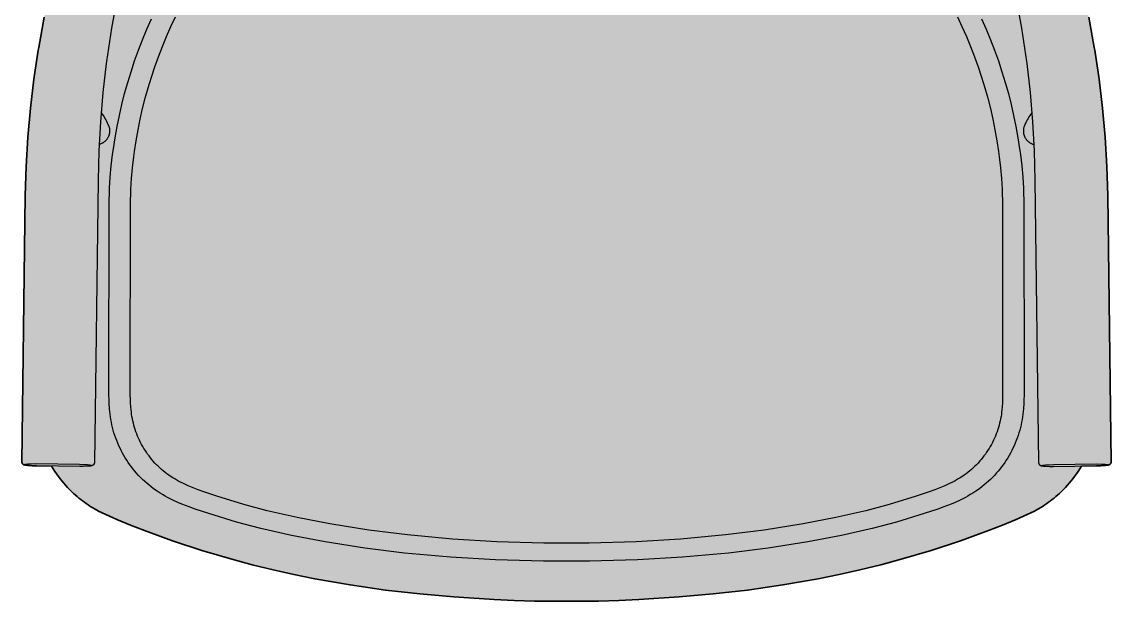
# Model space of a CAD drawing. Header units: millimetres. Extents: x 0 to 1796, y -1004 to 1095.
# Drawn here: x 137 to 677, y -1004 to -717 of the extents above; entities that cross this region are included whole.
import ezdxf

# ---------------------------------------------------------------- set-up
doc = ezdxf.new("R2010")
doc.units = ezdxf.units.MM
doc.layers.add('Blocks', color=7, linetype='Continuous')
doc.layers.add('Blocks$Fill', color=7, linetype='Continuous', true_color=0xffffff)
doc.layers.add('Blocks$Inner', color=7, linetype='Continuous', lineweight=25, true_color=0x007f00)
doc.layers.add('Blocks$Outline', color=7, linetype='Continuous', lineweight=35, true_color=0xff3f3f)

# ---------------------------------------------------------------- blocks, each defined once
blk = doc.blocks.new('J-Series 110 Dining Chair Top')
at = {"layer": 'Blocks$Fill'}
h = blk.add_hatch(color=256, dxfattribs=at)
h.paths.add_polyline_path([(11.78, -162.93), (2.17, -162.74), (0.73, -162.64), (0.1, -162.59), (-0.51, -162.51), (-0.94, -162.45), (-1.24, -162.4), (-1.45, -162.37), (-1.58, -162.34), (-1.64, -162.32), (-1.76, -162.26), (-1.86, -162.2), (-2.49, -161.86), (-2.51, -161.83), (-2.55, -161.79), (-2.58, -161.75), (-2.61, -161.72), (-2.63, -161.7), (-2.65, -161.67), (-2.68, -161.63), (-2.7, -161.6), (-2.72, -161.57), (-2.73, -161.55), (-2.76, -161.5), (-2.78, -161.47), (-2.79, -161.44), (-2.81, -161.41), (-2.82, -161.39), (-2.83, -161.36), (-2.86, -161.28), (-2.87, -161.26), (-2.9, -161.17), (-2.91, -161.12), (-2.92, -161.06), (-2.93, -161.01), (-2.94, -160.97), (-2.94, -160.93), (-2.95, -160.89), (-2.95, -160.86), (-2.95, -160.74), (-1.26, -28.93), (-1.26, -28.93), (-0.85, -14.46), (0, 0), (1.29, 14.42), (3.03, 28.8), (5.2, 43.12), (8.2, 59.37), (11.43, 74.18), (15.14, 88.88), (19.31, 103.45), (23.95, 117.88), (29.04, 132.16), (34.23, 145.32), (45.78, 171.16), (47.12, 173.72), (47.57, 174.51), (47.7, 174.72), (47.81, 174.9), (47.87, 174.98), (47.9, 175.03), (47.94, 175.07), (47.97, 175.12), (48.02, 175.17), (48.05, 175.2), (48.08, 175.24), (48.11, 175.27), (48.13, 175.3), (48.16, 175.32), (48.19, 175.35), (48.22, 175.37), (48.24, 175.39), (48.28, 175.42), (48.32, 175.45), (48.35, 175.47), (48.38, 175.49), (48.42, 175.52), (48.46, 175.54), (48.5, 175.56), (48.54, 175.58), (48.57, 175.6), (48.61, 175.62), (48.65, 175.63), (48.68, 175.65), (48.73, 175.66), (48.78, 175.68), (48.83, 175.69), (48.87, 175.7), (48.92, 175.71), (48.97, 175.72), (49.01, 175.73), (49.06, 175.73), (49.1, 175.74), (49.14, 175.74), (49.17, 175.74), (49.2, 175.74), (49.23, 175.74), (49.27, 175.74), (49.3, 175.74), (49.34, 175.74), (49.37, 175.73), (49.41, 175.73), (49.44, 175.72), (49.47, 175.72), (49.51, 175.71), (49.54, 175.7), (49.59, 175.69), (49.63, 175.68), (49.67, 175.67), (49.7, 175.66), (49.74, 175.65), (49.77, 175.63), (72.37, 166.58), (82.74, 202.64), (66.91, 233.53), (66.83, 233.7), (66.72, 233.96), (66.67, 234.07), (66.57, 234.32), (66.44, 234.69), (66.39, 234.82), (66.32, 235.07), (66.19, 235.55), (66.14, 235.84), (66, 236.51), (65.97, 236.65), (65.94, 236.86), (65.94, 237.01), (65.91, 237.42), (65.88, 237.71), (65.88, 237.93), (65.88, 238.12), (65.9, 238.79), (65.92, 238.93), (66.28, 240.93), (66.32, 241.11), (66.44, 241.5), (66.54, 241.78), (66.69, 242.15), (66.79, 242.37), (66.85, 242.53), (67.02, 242.89), (67.16, 243.15), (67.35, 243.51), (67.49, 243.69), (67.56, 243.85), (67.72, 244.05), (67.78, 244.18), (67.95, 244.42), (68.09, 244.56), (68.19, 244.74), (68.35, 244.88), (68.44, 245.05), (68.61, 245.19), (68.69, 245.34), (68.96, 245.63), (69.24, 245.9), (69.43, 246.14), (69.72, 246.39), (70.01, 246.63), (70.37, 246.85), (70.69, 247.07), (70.95, 247.18), (71.13, 247.3), (71.31, 247.41), (71.54, 247.59), (71.69, 247.62), (71.88, 247.72), (71.99, 247.83), (72.27, 247.9), (72.47, 247.99), (72.67, 248.08), (72.91, 248.23), (73.08, 248.24), (73.3, 248.37), (73.67, 248.53), (73.97, 248.57), (74.37, 248.67), (74.77, 248.8), (75.14, 248.86), (75.47, 248.86), (75.88, 248.91), (76.27, 248.97), (76.59, 248.94), (76.99, 248.94), (77.4, 248.93), (77.7, 248.91), (77.83, 248.87), (78.1, 248.87), (78.26, 248.82), (78.5, 248.81), (78.69, 248.76), (78.9, 248.72), (79.19, 248.68), (79.31, 248.63), (79.57, 248.59), (79.72, 248.53), (79.96, 248.48), (80.12, 248.41), (80.33, 248.36), (80.51, 248.28), (80.7, 248.21), (80.97, 248.11), (81.08, 248.06), (81.33, 247.95), (81.44, 247.89), (81.64, 247.79), (81.74, 247.77), (82.05, 247.6), (82.35, 247.42), (82.65, 247.24), (82.94, 247.04), (83.22, 246.83), (83.5, 246.62), (83.77, 246.39), (84.03, 246.16), (84.28, 245.91), (84.53, 245.66), (84.76, 245.4), (84.99, 245.14), (85.21, 244.86), (85.42, 244.58), (92.12, 235.27), (115.89, 317.93), (92.62, 318.28), (92.61, 318.28), (92.6, 318.28), (92.59, 318.28), (92.58, 318.28), (92.56, 318.29), (92.55, 318.29), (92.54, 318.29), (92.53, 318.29), (92.52, 318.3), (92.51, 318.3), (92.5, 318.3), (92.49, 318.3), (92.47, 318.31), (92.46, 318.31), (92.45, 318.32), (92.44, 318.32), (92.43, 318.33), (92.42, 318.33), (92.41, 318.34), (92.4, 318.34), (92.39, 318.35), (92.38, 318.36), (92.36, 318.36), (92.35, 318.37), (92.34, 318.38), (92.33, 318.39), (92.32, 318.39), (92.31, 318.4), (92.31, 318.41), (92.3, 318.42), (92.29, 318.43), (92.28, 318.44), (92.26, 318.45), (92.25, 318.47), (92.24, 318.48), (92.23, 318.49), (92.22, 318.51), (92.21, 318.52), (92.21, 318.54), (92.2, 318.55), (92.19, 318.57), (92.18, 318.58), (92.18, 318.6), (92.17, 318.61), (92.17, 318.63), (92.15, 318.71), (92.14, 318.78), (92.1, 330.6), (92.04, 340.31), (92.05, 340.38), (92.07, 340.47), (92.07, 340.49), (92.08, 340.5), (92.09, 340.52), (92.09, 340.53), (92.1, 340.55), (92.11, 340.56), (92.12, 340.58), (92.13, 340.59), (92.14, 340.6), (92.14, 340.61), (92.15, 340.62), (92.15, 340.63), (92.16, 340.63), (92.17, 340.64), (92.18, 340.66), (92.19, 340.66), (92.2, 340.67), (92.21, 340.68), (92.22, 340.69), (92.23, 340.7), (92.24, 340.71), (92.25, 340.71), (92.26, 340.72), (92.27, 340.73), (92.28, 340.73), (92.29, 340.74), (92.3, 340.75), (92.31, 340.75), (92.32, 340.76), (92.33, 340.76), (92.35, 340.77), (92.36, 340.77), (92.37, 340.78), (92.38, 340.78), (92.39, 340.78), (92.4, 340.79), (92.41, 340.79), (92.42, 340.79), (92.43, 340.8), (92.44, 340.8), (92.46, 340.8), (92.47, 340.8), (92.48, 340.8), (92.49, 340.81), (92.5, 340.81), (92.51, 340.81), (92.52, 340.81), (267.1, 344.1), (441.69, 340.81), (441.7, 340.81), (441.71, 340.81), (441.72, 340.8), (441.73, 340.8), (441.74, 340.8), (441.75, 340.8), (441.77, 340.8), (441.78, 340.79), (441.79, 340.79), (441.8, 340.79), (441.81, 340.78), (441.82, 340.78), (441.83, 340.78), (441.84, 340.77), (441.85, 340.77), (441.87, 340.76), (441.88, 340.76), (441.89, 340.75), (441.9, 340.75), (441.91, 340.74), (441.92, 340.73), (441.93, 340.73), (441.94, 340.72), (441.95, 340.71), (441.96, 340.71), (441.97, 340.7), (441.98, 340.69), (441.99, 340.68), (442, 340.67), (442.01, 340.66), (442.02, 340.66), (442.03, 340.64), (442.04, 340.63), (442.04, 340.63), (442.05, 340.62), (442.06, 340.61), (442.06, 340.6), (442.07, 340.59), (442.08, 340.58), (442.09, 340.56), (442.1, 340.55), (442.11, 340.53), (442.11, 340.52), (442.12, 340.5), (442.13, 340.49), (442.13, 340.47), (442.15, 340.38), (442.16, 340.31), (442.16, 340.19), (442.06, 318.78), (442.05, 318.71), (442.03, 318.63), (442.03, 318.61), (442.02, 318.6), (442.02, 318.58), (442.01, 318.57), (442, 318.55), (441.99, 318.54), (441.98, 318.52), (441.98, 318.51), (441.97, 318.49), (441.96, 318.48), (441.95, 318.47), (441.94, 318.45), (441.92, 318.44), (441.91, 318.43), (441.9, 318.42), (441.89, 318.41), (441.88, 318.4), (441.87, 318.39), (441.86, 318.39), (441.85, 318.38), (441.84, 318.37), (441.83, 318.36), (441.82, 318.36), (441.81, 318.35), (441.8, 318.34), (441.79, 318.34), (441.78, 318.33), (441.77, 318.33), (441.76, 318.32), (441.75, 318.32), (441.74, 318.31), (441.72, 318.31), (441.71, 318.3), (441.7, 318.3), (441.69, 318.3), (441.68, 318.3), (441.67, 318.29), (441.66, 318.29), (441.65, 318.29), (441.64, 318.29), (441.62, 318.28), (441.61, 318.28), (441.6, 318.28), (441.59, 318.28), (441.58, 318.28), (441.57, 318.28), (418.31, 317.93), (442.08, 235.27), (448.99, 244.86), (449.21, 245.14), (449.44, 245.4), (449.67, 245.66), (449.92, 245.91), (450.17, 246.16), (450.43, 246.39), (450.7, 246.62), (450.98, 246.83), (451.26, 247.04), (451.55, 247.24), (451.85, 247.42), (452.15, 247.6), (452.46, 247.77), (452.56, 247.79), (452.76, 247.89), (452.87, 247.95), (453.12, 248.06), (453.23, 248.11), (453.5, 248.21), (453.69, 248.28), (453.87, 248.36), (454.08, 248.41), (454.24, 248.48), (454.48, 248.53), (454.62, 248.59), (454.89, 248.63), (455.01, 248.68), (455.3, 248.72), (455.51, 248.76), (455.7, 248.81), (455.93, 248.82), (456.1, 248.87), (456.36, 248.87), (456.5, 248.91), (456.8, 248.93), (457.2, 248.94), (457.61, 248.94), (457.93, 248.97), (458.32, 248.91), (458.73, 248.86), (459.06, 248.86), (459.43, 248.8), (459.83, 248.67), (460.22, 248.57), (460.53, 248.53), (460.9, 248.37), (461.12, 248.24), (461.29, 248.23), (461.53, 248.08), (461.73, 247.99), (461.93, 247.9), (462.2, 247.83), (462.32, 247.72), (462.51, 247.62), (462.66, 247.59), (462.89, 247.41), (463.07, 247.3), (463.25, 247.18), (463.51, 247.07), (463.83, 246.85), (464.19, 246.63), (464.48, 246.39), (464.76, 246.14), (464.96, 245.9), (465.24, 245.63), (465.5, 245.34), (465.59, 245.19), (465.76, 245.05), (465.85, 244.88), (466.01, 244.74), (466.11, 244.56), (466.25, 244.42), (466.42, 244.18), (466.48, 244.05), (466.64, 243.85), (466.71, 243.69), (466.85, 243.51), (467.04, 243.15), (467.18, 242.89), (467.35, 242.53), (467.41, 242.37), (467.51, 242.15), (467.66, 241.78), (467.76, 241.5), (467.88, 241.11), (467.92, 240.93), (468.28, 238.93), (468.3, 238.79), (468.31, 238.52), (468.32, 237.93), (468.32, 237.71), (468.29, 237.42), (468.26, 237.01), (468.26, 236.86), (468.23, 236.65), (468.2, 236.51), (468.13, 236.21), (468.01, 235.55), (467.98, 235.45), (467.81, 234.82), (467.76, 234.69), (467.62, 234.32), (467.53, 234.07), (467.48, 233.96), (467.37, 233.7), (467.29, 233.53), (467.19, 233.34), (451.46, 202.64), (461.83, 166.58), (484.46, 175.65), (484.49, 175.66), (484.53, 175.67), (484.56, 175.68), (484.61, 175.69), (484.65, 175.7), (484.69, 175.71), (484.72, 175.72), (484.76, 175.72), (484.79, 175.73), (484.83, 175.73), (484.86, 175.74), (484.9, 175.74), (484.93, 175.74), (484.96, 175.74), (485, 175.74), (485.03, 175.74), (485.06, 175.74), (485.1, 175.74), (485.14, 175.73), (485.18, 175.73), (485.23, 175.72), (485.28, 175.71), (485.32, 175.7), (485.37, 175.69), (485.42, 175.68), (485.47, 175.66), (485.52, 175.65), (485.55, 175.63), (485.59, 175.62), (485.63, 175.6), (485.66, 175.58), (485.7, 175.56), (485.74, 175.54), (485.78, 175.52), (485.82, 175.49), (485.85, 175.47), (485.87, 175.45), (485.92, 175.42), (485.96, 175.39), (485.98, 175.37), (486, 175.35), (486.04, 175.32), (486.06, 175.3), (486.09, 175.27), (486.12, 175.24), (486.15, 175.2), (486.18, 175.17), (486.23, 175.12), (486.26, 175.07), (486.3, 175.03), (486.33, 174.98), (486.39, 174.9), (486.5, 174.72), (486.63, 174.51), (487.08, 173.72), (488.41, 171.18), (488.42, 171.16), (499.97, 145.32), (505.16, 132.16), (510.25, 117.88), (514.89, 103.45), (519.06, 88.88), (522.77, 74.18), (526, 59.37), (528.77, 44.47), (531.17, 28.8), (532.9, 14.42), (534.2, 0), (535.05, -14.46), (535.46, -28.93), (535.46, -28.93), (537.15, -160.74), (537.15, -160.86), (537.15, -160.89), (537.14, -160.93), (537.14, -160.97), (537.13, -161.01), (537.12, -161.06), (537.11, -161.12), (537.1, -161.17), (537.08, -161.22), (537.06, -161.28), (537.05, -161.31), (537.02, -161.39), (537, -161.41), (536.99, -161.44), (536.98, -161.47), (536.96, -161.5), (536.93, -161.55), (536.92, -161.57), (536.9, -161.6), (536.88, -161.63), (536.85, -161.67), (536.83, -161.7), (536.81, -161.72), (536.78, -161.75), (536.74, -161.79), (536.71, -161.83), (536.69, -161.86), (536.06, -162.2), (535.96, -162.26), (535.83, -162.32), (535.77, -162.34), (535.65, -162.37), (535.44, -162.4), (535.14, -162.45), (534.71, -162.51), (534.1, -162.59), (533.47, -162.64), (532.03, -162.74), (529.86, -162.84), (522.42, -162.93), (520.78, -165.53), (519.91, -166.81), (519.01, -168.05), (518.16, -169.17), (517.28, -170.27), (516.37, -171.35), (515.44, -172.41), (514.49, -173.45), (513.51, -174.46), (512.51, -175.45), (511.48, -176.42), (510.63, -177.2), (509.75, -177.96), (508.87, -178.71), (507.96, -179.44), (507.05, -180.15), (506.12, -180.83), (505.17, -181.5), (504.21, -182.15), (503.38, -182.68), (502.54, -183.2), (500.83, -184.2), (499.08, -185.14), (497.31, -186.04), (495.52, -186.9), (490.06, -189.31), (483.23, -192.15), (476.35, -194.86), (462.47, -199.9), (447.86, -204.68), (433.08, -209), (422.86, -211.72), (412.59, -214.23), (402.27, -216.54), (391.91, -218.65), (374.39, -221.77), (356.78, -224.3), (339.87, -226.2), (322.91, -227.68), (302.97, -229.01), (293, -229.47), (283.02, -229.74), (267.1, -229.8), (241.2, -229.47), (231.22, -229.01), (211.29, -227.68), (194.33, -226.2), (177.42, -224.3), (159.81, -221.77), (142.29, -218.65), (131.93, -216.54), (121.61, -214.23), (111.34, -211.72), (101.12, -209), (86.34, -204.68), (71.72, -199.9), (57.85, -194.86), (50.97, -192.15), (44.13, -189.31), (38.68, -186.9), (36.89, -186.04), (35.12, -185.14), (33.37, -184.2), (31.66, -183.2), (30.82, -182.68), (29.99, -182.15), (29.03, -181.5), (28.08, -180.83), (27.15, -180.15), (26.24, -179.44), (25.33, -178.71), (24.45, -177.96), (23.57, -177.2), (22.71, -176.42), (21.69, -175.45), (20.69, -174.46), (19.71, -173.45), (18.76, -172.41), (17.83, -171.35), (16.92, -170.27), (16.04, -169.17), (15.19, -168.05), (14.29, -166.81), (13.42, -165.53), (12.58, -164.24)], flags=0)
h.paths.add_polyline_path([(155.5, 317.34), (128.54, 317.74), (103.9, 218.88), (109.2, 211.51), (112.52, 212.96), (112.62, 213), (113.64, 213.4), (114.39, 213.68), (115.36, 214.02), (118.04, 214.89)], flags=0)
h.paths.add_polyline_path([(168.35, 317.15), (137.85, 219.43), (164.67, 224.25), (196.08, 316.73)], flags=0)
h.paths.add_polyline_path([(209.02, 316.54), (184.79, 226.94), (212.93, 229.43), (224.96, 230.09), (225.96, 238.79), (227.88, 251.53), (238.58, 316.12)], flags=0)
h.paths.add_polyline_path([(267.1, 316.65), (251.35, 316.36), (244.43, 236.5), (243.67, 230.78), (267.1, 231.09), (290.53, 230.78), (289.21, 241.65), (282.85, 316.36)], flags=0)
h.paths.add_polyline_path([(325.17, 316.54), (295.61, 316.12), (308.24, 238.79), (309.15, 231.02), (309.24, 230.09), (321.27, 229.43), (349.41, 226.94)], flags=0)
h.paths.add_polyline_path([(365.85, 317.15), (338.12, 316.73), (369.53, 224.25), (396.35, 219.43)], flags=0)
h.paths.add_polyline_path([(405.66, 317.74), (378.7, 317.34), (416.16, 214.89), (418.84, 214.02), (419.81, 213.68), (420.56, 213.4), (421.58, 213), (423.46, 212.21), (424.99, 211.51), (430.3, 218.88)], flags=0)
at = {"layer": 'Blocks$Inner'}
for points in [[(472.79, 58.61), (475.09, 53.47), (477.26, 48.28), (479.3, 43.03), (481.21, 37.74), (483, 32.4), (484.64, 27.05), (486.15, 21.66), (487.53, 16.26), (488.78, 10.78), (489.9, 5.27), (490.88, -0.27), (491.73, -5.83), (492.1, -8.59), (492.76, -14.2), (493.26, -19.77), (493.62, -25.32), (493.9, -33.73), (493.93, -126.1), (493.79, -131.74), (493.62, -134.46), (493.5, -135.84), (493.35, -137.21), (493.18, -138.53), (492.98, -139.85), (492.74, -141.17), (492.47, -142.48), (492.16, -143.79), (491.81, -145.1), (491.43, -146.41), (491.02, -147.7), (490.57, -148.99), (490.09, -150.27), (489.58, -151.53), (489.03, -152.78), (488.45, -154.02), (487.84, -155.24), (487.21, -156.45), (486.54, -157.64), (485.84, -158.81), (485.12, -159.97), (484.36, -161.1), (483.58, -162.22), (482.76, -163.32), (481.92, -164.4), (481.05, -165.46), (480.36, -166.25), (479.22, -167.52), (478.26, -168.52), (477.27, -169.49), (476.26, -170.44), (475.23, -171.36), (474.17, -172.25), (473.08, -173.12), (471.97, -173.96), (470.84, -174.77), (469.97, -175.37), (468.51, -176.31), (467.3, -177.04), (466.09, -177.73), (464.84, -178.41), (463.59, -179.06), (462.3, -179.69), (459.72, -180.88), (457.74, -181.72), (454.17, -183.12), (451.2, -184.19), (444.49, -186.41), (430.68, -190.59), (418.67, -193.75), (403.46, -197.21), (386.81, -200.42), (367.12, -203.52), (347.43, -205.96), (324.69, -208.05), (302.22, -209.38), (278.46, -210.06), (267.1, -210.05), (255.74, -210.06), (231.98, -209.38), (209.51, -208.05), (186.77, -205.96), (167.08, -203.52), (147.39, -200.42), (130.74, -197.21), (115.53, -193.75), (103.52, -190.59), (89.71, -186.41), (83, -184.19), (80.03, -183.12), (76.46, -181.72), (74.48, -180.88), (71.89, -179.69), (70.61, -179.06), (69.36, -178.41), (68.1, -177.73), (66.89, -177.04), (65.69, -176.31), (64.23, -175.37), (63.35, -174.77), (62.22, -173.96), (61.12, -173.12), (60.03, -172.25), (58.97, -171.36), (57.94, -170.44), (56.93, -169.49), (55.94, -168.52), (54.98, -167.52), (53.83, -166.25), (53.15, -165.46), (52.28, -164.4), (51.44, -163.32), (50.62, -162.22), (49.84, -161.1), (49.08, -159.97), (48.36, -158.81), (47.66, -157.64), (46.99, -156.45), (46.35, -155.24), (45.75, -154.02), (45.17, -152.78), (44.62, -151.53), (44.11, -150.27), (43.63, -148.99), (43.18, -147.7), (42.76, -146.41), (42.38, -145.1), (42.04, -143.79), (41.73, -142.48), (41.46, -141.17), (41.22, -139.85), (41.02, -138.53), (40.84, -137.21), (40.7, -135.84), (40.58, -134.46), (40.41, -131.74), (40.27, -126.1), (40.3, -33.73), (40.57, -25.32), (40.93, -19.77), (41.44, -14.2), (42.1, -8.59), (42.47, -5.83), (43.31, -0.27), (44.3, 5.27), (45.42, 10.78), (46.67, 16.26), (48.05, 21.66), (49.56, 27.05), (51.2, 32.4), (52.99, 37.74), (54.9, 43.03), (56.94, 48.28), (59.11, 53.47), (61.41, 58.61)], [(460.88, 59.67), (463.17, 54.83), (465.37, 49.9), (467.44, 44.91), (469.39, 39.87), (471.21, 34.78), (472.91, 29.66), (474.48, 24.51), (475.92, 19.33), (477.23, 14.15), (478.43, 8.88), (479.5, 3.59), (480.44, -1.73), (481.24, -7.08), (481.6, -9.73), (482.22, -15.13), (482.71, -20.47), (483.05, -25.78), (483.31, -33.88), (483.34, -125.99), (483.21, -131.32), (483.06, -133.77), (482.95, -134.98), (482.83, -136.15), (482.69, -137.28), (482.52, -138.37), (482.33, -139.45), (482.1, -140.53), (481.85, -141.61), (481.57, -142.7), (481.25, -143.77), (480.91, -144.85), (480.54, -145.92), (480.14, -146.98), (479.72, -148.04), (479.27, -149.08), (478.79, -150.12), (478.28, -151.14), (477.75, -152.15), (477.2, -153.14), (476.62, -154.12), (476.02, -155.08), (475.4, -156.03), (474.75, -156.96), (474.08, -157.88), (473.38, -158.77), (472.66, -159.65), (472.1, -160.31), (471.15, -161.37), (470.36, -162.2), (469.54, -163), (468.71, -163.79), (467.85, -164.56), (466.98, -165.3), (466.09, -166.02), (465.18, -166.72), (464.25, -167.39), (463.53, -167.88), (462.32, -168.67), (461.31, -169.28), (460.29, -169.87), (459.22, -170.46), (458.13, -171.02), (457.02, -171.58), (454.73, -172.63), (452.95, -173.39), (449.68, -174.68), (446.91, -175.69), (440.48, -177.84), (427.06, -181.93), (415.43, -185.01), (400.62, -188.4), (384.39, -191.55), (365.15, -194.61), (345.88, -197.02), (323.6, -199.07), (301.57, -200.39), (278.26, -201.06), (267.1, -201.03), (255.94, -201.06), (232.63, -200.39), (210.6, -199.07), (188.32, -197.02), (169.05, -194.61), (149.81, -191.55), (133.58, -188.4), (118.77, -185.01), (107.14, -181.93), (93.72, -177.84), (87.29, -175.69), (84.52, -174.68), (81.25, -173.39), (79.47, -172.63), (77.18, -171.58), (76.07, -171.02), (74.98, -170.46), (73.91, -169.87), (72.89, -169.28), (71.88, -168.67), (70.67, -167.88), (69.95, -167.39), (69.02, -166.72), (68.11, -166.02), (67.22, -165.3), (66.34, -164.56), (65.49, -163.79), (64.66, -163), (63.84, -162.2), (63.05, -161.37), (62.1, -160.31), (61.54, -159.65), (60.82, -158.77), (60.12, -157.88), (59.45, -156.96), (58.8, -156.03), (58.18, -155.08), (57.58, -154.12), (57, -153.14), (56.45, -152.15), (55.92, -151.14), (55.41, -150.12), (54.93, -149.08), (54.48, -148.04), (54.06, -146.98), (53.66, -145.92), (53.29, -144.85), (52.95, -143.77), (52.63, -142.7), (52.35, -141.61), (52.1, -140.53), (51.87, -139.45), (51.68, -138.37), (51.51, -137.28), (51.37, -136.15), (51.24, -134.98), (51.14, -133.77), (50.99, -131.32), (50.86, -125.99), (50.89, -33.88), (51.15, -25.78), (51.49, -20.47), (51.98, -15.13), (52.6, -9.73), (52.95, -7.08), (53.76, -1.73), (54.7, 3.59), (55.77, 8.88), (56.96, 14.15), (58.28, 19.33), (59.72, 24.51), (61.29, 29.66), (62.99, 34.78), (64.81, 39.87), (66.76, 44.91), (68.83, 49.9), (71.02, 54.83), (73.31, 59.67)], [(44.43, 70.42), (41.45, 54.02), (39.01, 37.54), (38.88, 36.5), (37.25, 22.12), (36.04, 7.69), (35.23, -6.76), (34.84, -21.23), (33.04, -161.2), (33.04, -161.23), (33.04, -161.27), (33.04, -161.3), (33.04, -161.33), (33.03, -161.36), (33.03, -161.4), (33.02, -161.43), (33.02, -161.46), (33.01, -161.49), (33.01, -161.52), (33, -161.55), (32.99, -161.57), (32.99, -161.6), (32.98, -161.63), (32.97, -161.65), (32.96, -161.68), (32.95, -161.71), (32.94, -161.74), (32.93, -161.76), (32.92, -161.79), (32.91, -161.82), (32.89, -161.84), (32.88, -161.87), (32.87, -161.9), (32.85, -161.92), (32.84, -161.95), (32.82, -161.97), (32.81, -162), (32.79, -162.03), (32.77, -162.05), (32.76, -162.08), (32.74, -162.1), (32.72, -162.13), (32.7, -162.15), (32.68, -162.17), (32.66, -162.2), (32.64, -162.22), (32.62, -162.24), (32.59, -162.27), (32.57, -162.29), (32.55, -162.31), (32.53, -162.33), (32.5, -162.35), (32.48, -162.37), (32.45, -162.39), (32.43, -162.41), (32.4, -162.43), (32.38, -162.45), (32.35, -162.47), (32.32, -162.49), (32.29, -162.51), (32.27, -162.52), (32.24, -162.54), (32.21, -162.55), (32.15, -162.58), (32.11, -162.6), (32.07, -162.62), (32.04, -162.63), (32.01, -162.65), (31.96, -162.66), (31.92, -162.68), (31.85, -162.7), (31.79, -162.72), (31.74, -162.73), (31.65, -162.76), (31.53, -162.78), (31.44, -162.8), (31.18, -162.83), (31, -162.86), (30.49, -162.92), (29.61, -162.99), (27.56, -163.07), (25.78, -163.11), (4.34, -162.84), (2.17, -162.74), (0.73, -162.64), (0.1, -162.59), (-0.51, -162.51), (-0.94, -162.45), (-1.24, -162.4), (-1.45, -162.37), (-1.58, -162.34), (-1.64, -162.32), (-1.76, -162.26), (-1.86, -162.2), (-2.49, -161.86), (-2.51, -161.83), (-2.55, -161.79), (-2.58, -161.75), (-2.61, -161.72), (-2.63, -161.7), (-2.65, -161.67), (-2.68, -161.63), (-2.7, -161.6), (-2.72, -161.57), (-2.73, -161.55), (-2.76, -161.5), (-2.78, -161.47), (-2.79, -161.44), (-2.81, -161.41), (-2.82, -161.39), (-2.83, -161.36), (-2.85, -161.31), (-2.86, -161.28), (-2.87, -161.26), (-2.88, -161.22), (-2.9, -161.17), (-2.91, -161.12), (-2.92, -161.06), (-2.93, -161.01), (-2.94, -160.97), (-2.94, -160.93), (-2.95, -160.89), (-2.95, -160.86), (-2.95, -160.74), (-1.26, -28.93), (-1.26, -28.93), (-0.85, -14.46), (0, 0), (1.29, 14.42), (3.03, 28.8), (5.2, 43.12), (5.43, 44.47), (8.2, 59.37)], [(489.77, 70.42), (492.75, 54.02), (495.19, 37.54), (495.32, 36.5), (496.95, 22.12), (498.16, 7.69), (498.96, -6.76), (499.36, -21.23), (501.15, -161.2), (501.16, -161.23), (501.16, -161.27), (501.16, -161.3), (501.16, -161.33), (501.17, -161.36), (501.17, -161.4), (501.18, -161.43), (501.18, -161.46), (501.19, -161.49), (501.19, -161.52), (501.2, -161.55), (501.21, -161.57), (501.21, -161.6), (501.22, -161.63), (501.23, -161.65), (501.24, -161.68), (501.25, -161.71), (501.26, -161.74), (501.27, -161.76), (501.28, -161.79), (501.29, -161.82), (501.31, -161.84), (501.32, -161.87), (501.33, -161.9), (501.35, -161.92), (501.36, -161.95), (501.38, -161.97), (501.39, -162), (501.41, -162.03), (501.43, -162.05), (501.44, -162.08), (501.46, -162.1), (501.48, -162.13), (501.5, -162.15), (501.52, -162.17), (501.54, -162.2), (501.56, -162.22), (501.58, -162.24), (501.6, -162.27), (501.63, -162.29), (501.65, -162.31), (501.67, -162.33), (501.7, -162.35), (501.72, -162.37), (501.75, -162.39), (501.77, -162.41), (501.8, -162.43), (501.82, -162.45), (501.85, -162.47), (501.88, -162.49), (501.91, -162.51), (501.93, -162.52), (501.96, -162.54), (501.99, -162.55), (502.04, -162.58), (502.09, -162.6), (502.13, -162.62), (502.16, -162.63), (502.19, -162.65), (502.23, -162.66), (502.28, -162.68), (502.35, -162.7), (502.4, -162.72), (502.46, -162.73), (502.55, -162.76), (502.67, -162.78), (502.76, -162.8), (503.01, -162.83), (503.2, -162.86), (503.71, -162.92), (504.59, -162.99), (506.64, -163.07), (508.42, -163.11), (529.86, -162.84), (532.03, -162.74), (533.47, -162.64), (534.1, -162.59), (534.71, -162.51), (535.14, -162.45), (535.44, -162.4), (535.65, -162.37), (535.77, -162.34), (535.83, -162.32), (535.96, -162.26), (536.06, -162.2), (536.69, -161.86), (536.71, -161.83), (536.74, -161.79), (536.78, -161.75), (536.81, -161.72), (536.83, -161.7), (536.85, -161.67), (536.88, -161.63), (536.9, -161.6), (536.92, -161.57), (536.93, -161.55), (536.96, -161.5), (536.98, -161.47), (536.99, -161.44), (537, -161.41), (537.02, -161.39), (537.03, -161.36), (537.05, -161.31), (537.06, -161.28), (537.07, -161.26), (537.08, -161.22), (537.1, -161.17), (537.11, -161.12), (537.12, -161.06), (537.13, -161.01), (537.14, -160.97), (537.14, -160.93), (537.15, -160.89), (537.15, -160.86), (537.15, -160.74), (535.46, -28.93), (535.46, -28.93), (535.05, -14.46), (534.2, 0), (532.9, 14.42), (531.17, 28.8), (528.99, 43.12), (528.77, 44.47), (526, 59.37)], [(36.36, 11.99), (36.86, 11.34), (37.35, 10.68), (37.81, 10.01), (38.26, 9.32), (38.67, 8.62), (39.07, 7.9), (39.44, 7.17), (39.79, 6.43), (40.11, 5.68), (40.2, 5.45), (40.27, 5.22), (40.34, 4.99), (40.4, 4.76), (40.46, 4.53), (40.5, 4.29), (40.54, 4.05), (40.57, 3.82), (40.59, 3.58), (40.6, 3.34), (40.61, 3.1), (40.6, 2.86), (40.59, 2.62), (40.57, 2.38), (40.54, 2.14), (40.5, 1.9), (40.45, 1.66), (40.4, 1.43), (40.34, 1.2), (40.27, 0.97), (40.19, 0.74), (40.1, 0.52), (40.01, 0.29), (39.9, 0.08), (39.79, -0.14), (39.68, -0.35), (39.55, -0.56), (39.42, -0.76), (39.28, -0.95), (39.14, -1.15), (38.99, -1.33), (38.83, -1.51), (38.67, -1.69), (38.5, -1.86), (38.32, -2.02), (38.14, -2.18), (37.95, -2.33), (37.76, -2.48), (37.56, -2.62), (37.36, -2.75), (37.15, -2.87), (36.94, -2.99), (36.73, -3.1), (36.51, -3.2), (36.29, -3.29), (36.07, -3.38), (35.84, -3.46), (35.61, -3.53), (35.38, -3.59)], [(497.84, 11.99), (497.33, 11.34), (496.85, 10.68), (496.38, 10.01), (495.94, 9.32), (495.52, 8.62), (495.13, 7.9), (494.76, 7.17), (494.41, 6.43), (494.09, 5.68), (494, 5.45), (493.92, 5.22), (493.86, 4.99), (493.79, 4.76), (493.74, 4.53), (493.7, 4.29), (493.66, 4.05), (493.63, 3.82), (493.61, 3.58), (493.6, 3.34), (493.59, 3.1), (493.6, 2.86), (493.61, 2.62), (493.63, 2.38), (493.66, 2.14), (493.7, 1.9), (493.75, 1.66), (493.8, 1.43), (493.86, 1.2), (493.93, 0.97), (494.01, 0.74), (494.1, 0.52), (494.19, 0.29), (494.29, 0.08), (494.4, -0.14), (494.52, -0.35), (494.65, -0.56), (494.78, -0.76), (494.91, -0.95), (495.06, -1.15), (495.21, -1.33), (495.37, -1.51), (495.53, -1.69), (495.7, -1.86), (495.88, -2.02), (496.06, -2.18), (496.25, -2.33), (496.44, -2.48), (496.64, -2.62), (496.84, -2.75), (497.04, -2.87), (497.26, -2.99), (497.47, -3.1), (497.69, -3.2), (497.91, -3.29), (498.13, -3.38), (498.36, -3.46), (498.59, -3.53), (498.82, -3.59)], [(31.15, -162.82), (31.25, -162.8), (31.29, -162.79), (31.33, -162.78), (31.37, -162.77), (31.39, -162.77), (31.4, -162.76), (31.42, -162.76), (31.43, -162.75), (31.45, -162.75), (31.46, -162.74), (31.46, -162.74), (31.47, -162.74), (31.47, -162.73), (31.48, -162.73), (31.48, -162.73), (31.49, -162.72), (31.49, -162.72), (31.5, -162.72), (31.5, -162.72), (31.5, -162.72), (31.5, -162.71), (31.5, -162.71), (31.51, -162.71), (31.51, -162.71), (31.51, -162.71), (31.51, -162.71), (31.51, -162.71), (31.51, -162.7), (31.52, -162.7), (31.53, -162.68), (31.51, -162.65), (31.51, -162.65), (31.51, -162.65), (31.51, -162.65), (31.51, -162.64), (31.51, -162.64), (31.51, -162.64), (31.5, -162.64), (31.5, -162.64), (31.5, -162.64), (31.5, -162.64), (31.49, -162.63), (31.49, -162.63), (31.49, -162.63), (31.48, -162.62), (31.48, -162.62), (31.47, -162.62), (31.47, -162.62), (31.46, -162.61), (31.45, -162.61), (31.44, -162.6), (31.42, -162.6), (31.41, -162.59), (31.39, -162.58), (31.36, -162.57), (31.32, -162.56), (31.28, -162.55), (31.23, -162.54), (31.13, -162.52), (31.01, -162.49), (30.74, -162.45), (30.42, -162.41), (29.62, -162.32), (27.87, -162.2), (25.69, -162.1), (4.3, -161.83), (1.92, -161.88), (0.49, -161.95), (0.08, -161.98), (-0.6, -162.04), (-0.87, -162.07), (-0.99, -162.09), (-1.09, -162.11), (-1.18, -162.12), (-1.22, -162.13), (-1.26, -162.14), (-1.29, -162.15), (-1.32, -162.16), (-1.34, -162.17), (-1.35, -162.17), (-1.37, -162.18), (-1.38, -162.18), (-1.39, -162.18), (-1.4, -162.19), (-1.41, -162.19), (-1.42, -162.2), (-1.42, -162.2), (-1.42, -162.2), (-1.43, -162.2), (-1.43, -162.21), (-1.44, -162.21), (-1.44, -162.21), (-1.44, -162.21), (-1.45, -162.22), (-1.45, -162.22), (-1.45, -162.22), (-1.45, -162.22), (-1.46, -162.22), (-1.52, -162.26), (-1.58, -162.25), (-1.63, -162.25), (-1.68, -162.24), (-1.73, -162.23), (-1.78, -162.22), (-1.86, -162.2)], [(503.05, -162.82), (502.95, -162.8), (502.91, -162.79), (502.87, -162.78), (502.83, -162.77), (502.81, -162.77), (502.8, -162.76), (502.78, -162.76), (502.77, -162.75), (502.75, -162.75), (502.74, -162.74), (502.74, -162.74), (502.73, -162.74), (502.72, -162.73), (502.72, -162.73), (502.72, -162.73), (502.71, -162.72), (502.71, -162.72), (502.7, -162.72), (502.7, -162.72), (502.7, -162.72), (502.7, -162.71), (502.69, -162.71), (502.69, -162.71), (502.69, -162.71), (502.69, -162.71), (502.69, -162.71), (502.69, -162.71), (502.69, -162.7), (502.68, -162.7), (502.67, -162.68), (502.68, -162.65), (502.69, -162.65), (502.69, -162.65), (502.69, -162.65), (502.69, -162.64), (502.69, -162.64), (502.69, -162.64), (502.69, -162.64), (502.7, -162.64), (502.7, -162.64), (502.7, -162.64), (502.7, -162.63), (502.71, -162.63), (502.71, -162.63), (502.72, -162.62), (502.72, -162.62), (502.73, -162.62), (502.73, -162.62), (502.74, -162.61), (502.75, -162.61), (502.76, -162.6), (502.78, -162.6), (502.79, -162.59), (502.81, -162.58), (502.84, -162.57), (502.88, -162.56), (502.92, -162.55), (502.97, -162.54), (503.07, -162.52), (503.19, -162.49), (503.46, -162.45), (503.78, -162.41), (504.58, -162.32), (506.33, -162.2), (508.51, -162.1), (529.9, -161.83), (532.28, -161.88), (533.71, -161.95), (534.12, -161.98), (534.8, -162.04), (535.07, -162.07), (535.18, -162.09), (535.29, -162.11), (535.38, -162.12), (535.42, -162.13), (535.46, -162.14), (535.49, -162.15), (535.52, -162.16), (535.54, -162.17), (535.55, -162.17), (535.57, -162.18), (535.58, -162.18), (535.59, -162.18), (535.6, -162.19), (535.61, -162.19), (535.61, -162.2), (535.62, -162.2), (535.62, -162.2), (535.63, -162.2), (535.63, -162.21), (535.64, -162.21), (535.64, -162.21), (535.64, -162.21), (535.65, -162.22), (535.65, -162.22), (535.65, -162.22), (535.65, -162.22), (535.65, -162.22), (535.72, -162.26), (535.77, -162.25), (535.83, -162.25), (535.88, -162.24), (535.93, -162.23), (535.98, -162.22), (536.06, -162.2)], [(11.78, -162.93), (12.58, -164.24), (13.42, -165.53), (14.29, -166.81), (15.19, -168.05), (16.04, -169.17), (16.92, -170.27), (17.83, -171.35), (18.76, -172.41), (19.71, -173.45), (20.69, -174.46), (21.69, -175.45), (22.71, -176.42), (23.57, -177.2), (24.45, -177.96), (25.33, -178.71), (26.24, -179.44), (27.15, -180.15), (28.08, -180.83), (29.03, -181.5), (29.99, -182.15), (30.82, -182.68), (31.66, -183.2), (33.37, -184.2), (35.12, -185.14), (36.89, -186.04), (38.68, -186.9), (44.13, -189.31), (50.97, -192.15), (57.85, -194.86), (71.72, -199.9), (86.34, -204.68), (101.12, -209), (111.34, -211.72), (121.61, -214.23), (131.93, -216.54), (142.29, -218.65), (159.81, -221.77), (177.42, -224.3), (194.33, -226.2), (211.29, -227.68), (231.22, -229.01), (241.2, -229.47), (251.18, -229.74), (263.07, -229.8), (267.1, -229.8), (271.13, -229.8), (283.02, -229.74), (293, -229.47), (302.97, -229.01), (322.91, -227.68), (339.87, -226.2), (356.78, -224.3), (374.39, -221.77), (391.91, -218.65), (402.27, -216.54), (412.59, -214.23), (422.86, -211.72), (433.08, -209), (447.86, -204.68), (462.47, -199.9), (476.35, -194.86), (483.23, -192.15), (490.06, -189.31), (495.52, -186.9), (497.31, -186.04), (499.08, -185.14), (500.83, -184.2), (502.54, -183.2), (503.38, -182.68), (504.21, -182.15), (505.17, -181.5), (506.12, -180.83), (507.05, -180.15), (507.96, -179.44), (508.87, -178.71), (509.75, -177.96), (510.63, -177.2), (511.48, -176.42), (512.51, -175.45), (513.51, -174.46), (514.49, -173.45), (515.44, -172.41), (516.37, -171.35), (517.28, -170.27), (518.16, -169.17), (519.01, -168.05), (519.91, -166.81), (520.78, -165.53), (521.62, -164.24), (522.42, -162.93)]]:
    blk.add_lwpolyline(points, dxfattribs=at)
at = {"layer": 'Blocks$Outline'}
for points in [[(11.78, -162.93), (4.34, -162.84), (2.17, -162.74), (0.73, -162.64), (0.1, -162.59), (-0.51, -162.51), (-0.94, -162.45), (-1.24, -162.4), (-1.45, -162.37), (-1.58, -162.34), (-1.64, -162.32), (-1.76, -162.26), (-1.86, -162.2), (-2.49, -161.86), (-2.51, -161.83), (-2.55, -161.79), (-2.58, -161.75), (-2.61, -161.72), (-2.63, -161.7), (-2.65, -161.67), (-2.68, -161.63), (-2.7, -161.6), (-2.72, -161.57), (-2.73, -161.55), (-2.76, -161.5), (-2.78, -161.47), (-2.79, -161.44), (-2.81, -161.41), (-2.82, -161.39), (-2.83, -161.36), (-2.85, -161.31), (-2.86, -161.28), (-2.87, -161.26), (-2.88, -161.22), (-2.9, -161.17), (-2.91, -161.12), (-2.92, -161.06), (-2.93, -161.01), (-2.94, -160.97), (-2.94, -160.93), (-2.95, -160.89), (-2.95, -160.86), (-2.95, -160.74), (-1.26, -28.93), (-1.26, -28.93), (-0.85, -14.46), (0, 0), (1.29, 14.42), (3.03, 28.8), (5.2, 43.12), (5.43, 44.47), (8.2, 59.37)], [(526, 59.37), (528.77, 44.47), (528.99, 43.12), (531.17, 28.8), (532.9, 14.42), (534.2, 0), (535.05, -14.46), (535.46, -28.93), (535.46, -28.93), (537.15, -160.74), (537.15, -160.86), (537.15, -160.89), (537.14, -160.93), (537.14, -160.97), (537.13, -161.01), (537.12, -161.06), (537.11, -161.12), (537.1, -161.17), (537.08, -161.22), (537.07, -161.26), (537.06, -161.28), (537.05, -161.31), (537.03, -161.36), (537.02, -161.39), (537, -161.41), (536.99, -161.44), (536.98, -161.47), (536.96, -161.5), (536.93, -161.55), (536.92, -161.57), (536.9, -161.6), (536.88, -161.63), (536.85, -161.67), (536.83, -161.7), (536.81, -161.72), (536.78, -161.75), (536.74, -161.79), (536.71, -161.83), (536.69, -161.86), (536.06, -162.2), (535.96, -162.26), (535.83, -162.32), (535.77, -162.34), (535.65, -162.37), (535.44, -162.4), (535.14, -162.45), (534.71, -162.51), (534.1, -162.59), (533.47, -162.64), (532.03, -162.74), (529.86, -162.84), (522.42, -162.93)], [(267.1, -229.8), (263.07, -229.8), (251.18, -229.74), (241.2, -229.47), (231.22, -229.01), (211.29, -227.68), (194.33, -226.2), (177.42, -224.3), (159.81, -221.77), (142.29, -218.65), (131.93, -216.54), (121.61, -214.23), (111.34, -211.72), (101.12, -209), (86.34, -204.68), (71.72, -199.9), (57.85, -194.86), (50.97, -192.15), (44.13, -189.31), (38.68, -186.9), (36.89, -186.04), (35.12, -185.14), (33.37, -184.2), (31.66, -183.2), (30.82, -182.68), (29.99, -182.15), (29.03, -181.5), (28.08, -180.83), (27.15, -180.15), (26.24, -179.44), (25.33, -178.71), (24.45, -177.96), (23.57, -177.2), (22.71, -176.42), (21.69, -175.45), (20.69, -174.46), (19.71, -173.45), (18.76, -172.41), (17.83, -171.35), (16.92, -170.27), (16.04, -169.17), (15.19, -168.05), (14.29, -166.81), (13.42, -165.53), (12.58, -164.24), (11.78, -162.93)], [(522.42, -162.93), (521.62, -164.24), (520.78, -165.53), (519.91, -166.81), (519.01, -168.05), (518.16, -169.17), (517.28, -170.27), (516.37, -171.35), (515.44, -172.41), (514.49, -173.45), (513.51, -174.46), (512.51, -175.45), (511.48, -176.42), (510.63, -177.2), (509.75, -177.96), (508.87, -178.71), (507.96, -179.44), (507.05, -180.15), (506.12, -180.83), (505.17, -181.5), (504.21, -182.15), (503.38, -182.68), (502.54, -183.2), (500.83, -184.2), (499.08, -185.14), (497.31, -186.04), (495.52, -186.9), (490.06, -189.31), (483.23, -192.15), (476.35, -194.86), (462.47, -199.9), (447.86, -204.68), (433.08, -209), (422.86, -211.72), (412.59, -214.23), (402.27, -216.54), (391.91, -218.65), (374.39, -221.77), (356.78, -224.3), (339.87, -226.2), (322.91, -227.68), (302.97, -229.01), (293, -229.47), (283.02, -229.74), (271.13, -229.8), (267.1, -229.8)]]:
    blk.add_lwpolyline(points, dxfattribs=at)

msp = doc.modelspace()

# ---------------------------------------------------------------- block references
at = {"layer": 'Blocks'}
msp.add_blockref('J-Series 110 Dining Chair Top', (139.92, -774.06), dxfattribs=at)

doc.saveas('drawing.dxf')
